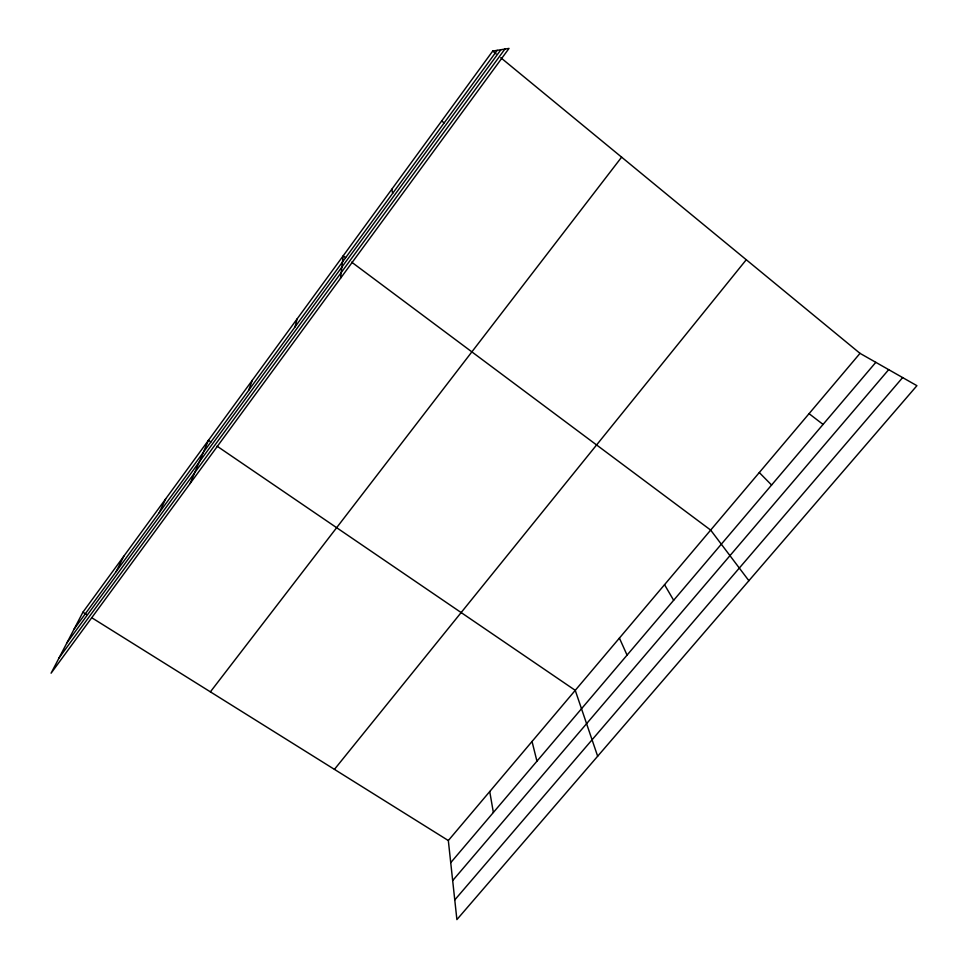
<?xml version="1.0" encoding="UTF-8"?>
<svg xmlns="http://www.w3.org/2000/svg" width="968" height="968" viewBox="0 0 968 968"><rect width="100%" height="100%" fill="white"/><g stroke="black" fill="none" stroke-linecap="round" stroke-linejoin="round"><path stroke-width="1.45" d="M340.53 278.288L343.192 255.83L345.612 257.633M294.938 327.039L297.2 318.811M248.582 390.443L252.297 380.279M190.091 483.54L208.459 440.307L210.915 441.989M159.236 512.665L165.637 498.944M116.148 571.604L123.807 556.225M82.921 612.199L51.086 673.196L509.023 48.4L492.724 51.074L82.921 612.199L86.733 614.583M74.076 629.164L497.213 50.336M66.865 642.958L500.892 49.731M59.06 657.913L504.897 49.078M210.383 691.854L621.625 157.155M334.432 769.366L746.267 259.739M448.329 840.539L860.02 353.356L916.914 385.688L456.896 919.6L448.329 840.539L91.803 617.753M450.725 862.67L875.822 362.334M452.673 880.59L888.685 369.655M454.766 899.925L902.636 377.581M441.589 121.085L444.251 122.791M217.05 446.163L575.246 690.341L597.655 756.226M351.65 262.147L710.669 530.089L748.881 580.715M809.066 413.663L823.066 424.432M492.724 51.074L496.173 53.905M500.759 57.693L860.02 353.356M759.299 472.553L771.581 485.029M664.532 584.684L673.655 600.293M619.411 638.094L627.058 655.118M532.037 741.476L536.95 761.175M391.762 189.317L392.681 193.334M489.735 791.534L493.365 812.479"/></g></svg>
